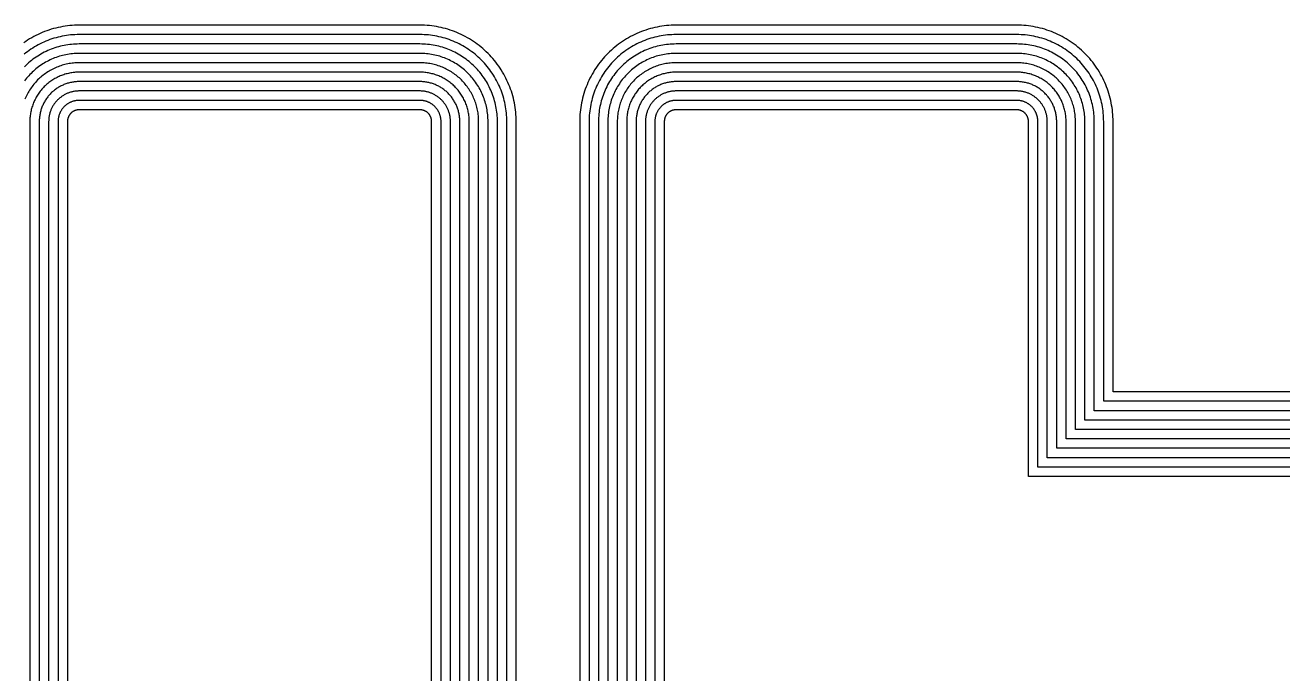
# Model space of a CAD drawing. Header units: metres. Extents: x 1.4 to 44.2, y 0.1 to 33.9.
# Drawn here: x 12.07 to 17.42, y 10.34 to 13.1 of the extents above; entities that cross this region are included whole.
import ezdxf

# ---------------------------------------------------------------- set-up
doc = ezdxf.new("R2010")
doc.units = ezdxf.units.M

msp = doc.modelspace()

# ---------------------------------------------------------------- linework, layer by layer
for points in [[(14.16, 8.765), (14.16, 12.685), (14.1599, 12.6951), (14.1595, 12.7051), (14.1589, 12.7152), (14.158, 12.7252), (14.1569, 12.7352), (14.1556, 12.7452), (14.154, 12.7551), (14.1521, 12.765), (14.1501, 12.7748), (14.1477, 12.7846), (14.1452, 12.7944), (14.1424, 12.804), (14.1393, 12.8136), (14.136, 12.8231), (14.1325, 12.8326), (14.1288, 12.8419), (14.1248, 12.8512), (14.1206, 12.8603), (14.1162, 12.8694), (14.1116, 12.8783), (14.1067, 12.8871), (14.1017, 12.8958), (14.0964, 12.9044), (14.0909, 12.9128), (14.0852, 12.9211), (14.0793, 12.9292), (14.0732, 12.9373), (14.0669, 12.9451), (14.0605, 12.9528), (14.0538, 12.9604), (14.047, 12.9677), (14.0399, 12.9749), (14.0327, 12.982), (14.0254, 12.9888), (14.0178, 12.9955), (14.0101, 13.0019), (14.0023, 13.0082), (13.9942, 13.0143), (13.9861, 13.0202), (13.9778, 13.0259), (13.9694, 13.0314), (13.9608, 13.0367), (13.9521, 13.0417), (13.9433, 13.0466), (13.9344, 13.0512), (13.9253, 13.0556), (13.9162, 13.0598), (13.9069, 13.0638), (13.8976, 13.0675), (13.8881, 13.071), (13.8786, 13.0743), (13.869, 13.0774), (13.8594, 13.0802), (13.8496, 13.0827), (13.8398, 13.0851), (13.83, 13.0871), (13.8201, 13.089), (13.8102, 13.0906), (13.8002, 13.0919), (13.7902, 13.093), (13.7802, 13.0939), (13.7701, 13.0945), (13.7601, 13.0949), (13.75, 13.095), (12.3, 13.095), (12.29, 13.0949), (12.2799, 13.0945), (12.2699, 13.0939), (12.2598, 13.093), (12.2498, 13.0919), (12.2399, 13.0906), (12.2299, 13.089), (12.22, 13.0871), (12.2102, 13.0851), (12.2004, 13.0827), (12.1907, 13.0802), (12.181, 13.0774), (12.1714, 13.0743), (12.1619, 13.071), (12.1525, 13.0675), (12.1431, 13.0638), (12.1339, 13.0598), (12.1247, 13.0556), (12.1157, 13.0512), (12.1067, 13.0466), (12.0979, 13.0417), (12.0892, 13.0367), (12.0807, 13.0314), (12.0722, 13.0259), (12.0639, 13.0202)], [(19.445, 11.5352), (16.7, 11.5352), (16.7, 12.685), (16.6999, 12.6951), (16.6995, 12.7051), (16.6989, 12.7152), (16.698, 12.7252), (16.6969, 12.7352), (16.6956, 12.7452), (16.694, 12.7551), (16.6921, 12.765), (16.6901, 12.7748), (16.6877, 12.7846), (16.6852, 12.7944), (16.6824, 12.804), (16.6793, 12.8136), (16.676, 12.8231), (16.6725, 12.8326), (16.6688, 12.8419), (16.6648, 12.8512), (16.6606, 12.8603), (16.6562, 12.8694), (16.6516, 12.8783), (16.6467, 12.8871), (16.6417, 12.8958), (16.6364, 12.9044), (16.6309, 12.9128), (16.6252, 12.9211), (16.6193, 12.9292), (16.6132, 12.9373), (16.6069, 12.9451), (16.6005, 12.9528), (16.5938, 12.9604), (16.587, 12.9677), (16.5799, 12.9749), (16.5727, 12.982), (16.5654, 12.9888), (16.5578, 12.9955), (16.5501, 13.0019), (16.5423, 13.0082), (16.5342, 13.0143), (16.5261, 13.0202), (16.5178, 13.0259), (16.5094, 13.0314), (16.5008, 13.0367), (16.4921, 13.0417), (16.4833, 13.0466), (16.4744, 13.0512), (16.4653, 13.0556), (16.4562, 13.0598), (16.4469, 13.0638), (16.4376, 13.0675), (16.4281, 13.071), (16.4186, 13.0743), (16.409, 13.0774), (16.3994, 13.0802), (16.3896, 13.0827), (16.3798, 13.0851), (16.37, 13.0871), (16.3601, 13.089), (16.3502, 13.0906), (16.3402, 13.0919), (16.3302, 13.093), (16.3202, 13.0939), (16.3101, 13.0945), (16.3001, 13.0949), (16.29, 13.095), (14.84, 13.095), (14.83, 13.0949), (14.8199, 13.0945), (14.8099, 13.0939), (14.7998, 13.093), (14.7898, 13.0919), (14.7799, 13.0906), (14.7699, 13.089), (14.76, 13.0871), (14.7502, 13.0851), (14.7404, 13.0827), (14.7307, 13.0802), (14.721, 13.0774), (14.7114, 13.0743), (14.7019, 13.071), (14.6925, 13.0675), (14.6831, 13.0638), (14.6739, 13.0598), (14.6647, 13.0556), (14.6557, 13.0512), (14.6467, 13.0466), (14.6379, 13.0417), (14.6292, 13.0367), (14.6207, 13.0314), (14.6122, 13.0259), (14.6039, 13.0202), (14.5958, 13.0143), (14.5878, 13.0082), (14.5799, 13.0019), (14.5722, 12.9955), (14.5647, 12.9888), (14.5573, 12.982), (14.5501, 12.9749), (14.5431, 12.9677), (14.5362, 12.9604), (14.5296, 12.9528), (14.5231, 12.9451), (14.5168, 12.9373), (14.5107, 12.9292), (14.5048, 12.9211), (14.4991, 12.9128), (14.4936, 12.9044), (14.4883, 12.8958), (14.4833, 12.8871), (14.4784, 12.8783), (14.4738, 12.8694), (14.4694, 12.8603), (14.4652, 12.8512), (14.4612, 12.8419), (14.4575, 12.8326), (14.454, 12.8231), (14.4507, 12.8136), (14.4477, 12.804), (14.4449, 12.7944), (14.4423, 12.7846), (14.44, 12.7748), (14.4379, 12.765), (14.436, 12.7551), (14.4345, 12.7452), (14.4331, 12.7352), (14.432, 12.7252), (14.4311, 12.7152), (14.4305, 12.7051), (14.4301, 12.6951), (14.43, 12.685), (14.43, 8.765)], [(14.12, 8.765), (14.12, 12.685), (14.1199, 12.6941), (14.1196, 12.7032), (14.119, 12.7122), (14.1182, 12.7213), (14.1172, 12.7303), (14.116, 12.7393), (14.1146, 12.7483), (14.1129, 12.7572), (14.111, 12.7661), (14.1089, 12.7749), (14.1066, 12.7837), (14.1041, 12.7924), (14.1013, 12.8011), (14.0984, 12.8097), (14.0952, 12.8182), (14.0918, 12.8266), (14.0883, 12.835), (14.0845, 12.8432), (14.0805, 12.8514), (14.0763, 12.8594), (14.0719, 12.8674), (14.0674, 12.8752), (14.0626, 12.883), (14.0577, 12.8906), (14.0525, 12.8981), (14.0472, 12.9054), (14.0417, 12.9126), (14.036, 12.9197), (14.0302, 12.9267), (14.0242, 12.9335), (14.018, 12.9401), (14.0116, 12.9466), (14.0051, 12.953), (13.9985, 12.9592), (13.9917, 12.9652), (13.9847, 12.971), (13.9776, 12.9767), (13.9704, 12.9822), (13.9631, 12.9875), (13.9556, 12.9927), (13.948, 12.9976), (13.9402, 13.0024), (13.9324, 13.0069), (13.9244, 13.0113), (13.9164, 13.0155), (13.9082, 13.0195), (13.9, 13.0233), (13.8916, 13.0268), (13.8832, 13.0302), (13.8747, 13.0334), (13.8661, 13.0363), (13.8574, 13.0391), (13.8487, 13.0416), (13.8399, 13.0439), (13.8311, 13.046), (13.8222, 13.0479), (13.8133, 13.0496), (13.8043, 13.051), (13.7953, 13.0522), (13.7863, 13.0532), (13.7772, 13.054), (13.7682, 13.0546), (13.7591, 13.0549), (13.75, 13.055), (12.3, 13.055), (12.2909, 13.0549), (12.2819, 13.0546), (12.2728, 13.054), (12.2637, 13.0532), (12.2547, 13.0522), (12.2457, 13.051), (12.2368, 13.0496), (12.2278, 13.0479), (12.2189, 13.046), (12.2101, 13.0439), (12.2013, 13.0416), (12.1926, 13.0391), (12.184, 13.0363), (12.1754, 13.0334), (12.1669, 13.0302), (12.1584, 13.0268), (12.1501, 13.0233), (12.1418, 13.0195), (12.1337, 13.0155), (12.1256, 13.0113), (12.1176, 13.0069), (12.1098, 13.0024), (12.1021, 12.9976), (12.0945, 12.9927), (12.087, 12.9875), (12.0796, 12.9822), (12.0724, 12.9767), (12.0653, 12.971)], [(14.08, 8.765), (14.08, 12.685), (14.0799, 12.6931), (14.0796, 12.7012), (14.0791, 12.7093), (14.0784, 12.7174), (14.0775, 12.7254), (14.0764, 12.7334), (14.0752, 12.7414), (14.0737, 12.7494), (14.072, 12.7573), (14.0701, 12.7652), (14.0681, 12.773), (14.0658, 12.7808), (14.0634, 12.7885), (14.0607, 12.7962), (14.0579, 12.8038), (14.0549, 12.8113), (14.0517, 12.8187), (14.0483, 12.8261), (14.0448, 12.8334), (14.041, 12.8406), (14.0371, 12.8477), (14.0331, 12.8547), (14.0288, 12.8616), (14.0244, 12.8684), (14.0198, 12.875), (14.0151, 12.8816), (14.0102, 12.888), (14.0051, 12.8944), (13.9999, 12.9006), (13.9945, 12.9066), (13.989, 12.9126), (13.9834, 12.9184), (13.9776, 12.924), (13.9716, 12.9295), (13.9656, 12.9349), (13.9594, 12.9401), (13.953, 12.9452), (13.9466, 12.9501), (13.94, 12.9548), (13.9334, 12.9594), (13.9266, 12.9638), (13.9197, 12.9681), (13.9127, 12.9721), (13.9056, 12.976), (13.8984, 12.9798), (13.8911, 12.9833), (13.8837, 12.9867), (13.8763, 12.9899), (13.8688, 12.9929), (13.8612, 12.9957), (13.8535, 12.9984), (13.8458, 13.0008), (13.838, 13.0031), (13.8302, 13.0051), (13.8223, 13.007), (13.8144, 13.0087), (13.8064, 13.0102), (13.7984, 13.0114), (13.7904, 13.0125), (13.7824, 13.0134), (13.7743, 13.0141), (13.7662, 13.0146), (13.7581, 13.0149), (13.75, 13.015), (12.3, 13.015), (12.2919, 13.0149), (12.2838, 13.0146), (12.2757, 13.0141), (12.2677, 13.0134), (12.2596, 13.0125), (12.2516, 13.0114), (12.2436, 13.0102), (12.2356, 13.0087), (12.2277, 13.007), (12.2198, 13.0051), (12.212, 13.0031), (12.2042, 13.0008), (12.1965, 12.9984), (12.1888, 12.9957), (12.1812, 12.9929), (12.1737, 12.9899), (12.1663, 12.9867), (12.1589, 12.9833), (12.1516, 12.9798), (12.1445, 12.976), (12.1374, 12.9721), (12.1304, 12.9681), (12.1235, 12.9638), (12.1167, 12.9594), (12.11, 12.9548), (12.1034, 12.9501), (12.097, 12.9452), (12.0907, 12.9401), (12.0845, 12.9349), (12.0784, 12.9295), (12.0725, 12.924), (12.0667, 12.9184)], [(19.445, 11.4952), (16.66, 11.4952), (16.66, 12.685), (16.6599, 12.6941), (16.6596, 12.7032), (16.659, 12.7122), (16.6582, 12.7213), (16.6572, 12.7303), (16.656, 12.7393), (16.6546, 12.7483), (16.6529, 12.7572), (16.651, 12.7661), (16.6489, 12.7749), (16.6466, 12.7837), (16.6441, 12.7924), (16.6413, 12.8011), (16.6384, 12.8097), (16.6352, 12.8182), (16.6318, 12.8266), (16.6283, 12.835), (16.6245, 12.8432), (16.6205, 12.8514), (16.6163, 12.8594), (16.6119, 12.8674), (16.6074, 12.8752), (16.6026, 12.883), (16.5977, 12.8906), (16.5925, 12.8981), (16.5872, 12.9054), (16.5817, 12.9126), (16.576, 12.9197), (16.5702, 12.9267), (16.5642, 12.9335), (16.558, 12.9401), (16.5516, 12.9466), (16.5451, 12.953), (16.5385, 12.9592), (16.5317, 12.9652), (16.5247, 12.971), (16.5176, 12.9767), (16.5104, 12.9822), (16.5031, 12.9875), (16.4956, 12.9927), (16.488, 12.9976), (16.4802, 13.0024), (16.4724, 13.0069), (16.4644, 13.0113), (16.4564, 13.0155), (16.4482, 13.0195), (16.44, 13.0233), (16.4316, 13.0268), (16.4232, 13.0302), (16.4147, 13.0334), (16.4061, 13.0363), (16.3974, 13.0391), (16.3887, 13.0416), (16.3799, 13.0439), (16.3711, 13.046), (16.3622, 13.0479), (16.3533, 13.0496), (16.3443, 13.051), (16.3353, 13.0522), (16.3263, 13.0532), (16.3172, 13.054), (16.3082, 13.0546), (16.2991, 13.0549), (16.29, 13.055), (14.84, 13.055), (14.8309, 13.0549), (14.8219, 13.0546), (14.8128, 13.054), (14.8037, 13.0532), (14.7947, 13.0522), (14.7857, 13.051), (14.7768, 13.0496), (14.7678, 13.0479), (14.7589, 13.046), (14.7501, 13.0439), (14.7413, 13.0416), (14.7326, 13.0391), (14.724, 13.0363), (14.7154, 13.0334), (14.7069, 13.0302), (14.6984, 13.0268), (14.6901, 13.0233), (14.6818, 13.0195), (14.6737, 13.0155), (14.6656, 13.0113), (14.6576, 13.0069), (14.6498, 13.0024), (14.6421, 12.9976), (14.6345, 12.9927), (14.627, 12.9875), (14.6196, 12.9822), (14.6124, 12.9767), (14.6053, 12.971), (14.5983, 12.9652), (14.5915, 12.9592), (14.5849, 12.953), (14.5784, 12.9466), (14.572, 12.9401), (14.5659, 12.9335), (14.5598, 12.9267), (14.554, 12.9197), (14.5483, 12.9126), (14.5428, 12.9054), (14.5375, 12.8981), (14.5324, 12.8906), (14.5274, 12.883), (14.5227, 12.8752), (14.5181, 12.8674), (14.5137, 12.8594), (14.5095, 12.8514), (14.5055, 12.8432), (14.5018, 12.835), (14.4982, 12.8266), (14.4948, 12.8182), (14.4916, 12.8097), (14.4887, 12.8011), (14.4859, 12.7924), (14.4834, 12.7837), (14.4811, 12.7749), (14.479, 12.7661), (14.4771, 12.7572), (14.4755, 12.7483), (14.474, 12.7393), (14.4728, 12.7303), (14.4718, 12.7213), (14.471, 12.7122), (14.4705, 12.7032), (14.4701, 12.6941), (14.47, 12.685), (14.47, 8.765)], [(19.445, 11.4552), (16.62, 11.4552), (16.62, 12.685), (16.6199, 12.6931), (16.6196, 12.7012), (16.6191, 12.7093), (16.6184, 12.7174), (16.6175, 12.7254), (16.6164, 12.7334), (16.6152, 12.7414), (16.6137, 12.7494), (16.612, 12.7573), (16.6101, 12.7652), (16.6081, 12.773), (16.6058, 12.7808), (16.6034, 12.7885), (16.6007, 12.7962), (16.5979, 12.8038), (16.5949, 12.8113), (16.5917, 12.8187), (16.5883, 12.8261), (16.5848, 12.8334), (16.581, 12.8406), (16.5771, 12.8477), (16.5731, 12.8547), (16.5688, 12.8616), (16.5644, 12.8684), (16.5598, 12.875), (16.5551, 12.8816), (16.5502, 12.888), (16.5451, 12.8944), (16.5399, 12.9006), (16.5345, 12.9066), (16.529, 12.9126), (16.5234, 12.9184), (16.5176, 12.924), (16.5116, 12.9295), (16.5056, 12.9349), (16.4994, 12.9401), (16.493, 12.9452), (16.4866, 12.9501), (16.48, 12.9548), (16.4734, 12.9594), (16.4666, 12.9638), (16.4597, 12.9681), (16.4527, 12.9721), (16.4456, 12.976), (16.4384, 12.9798), (16.4311, 12.9833), (16.4237, 12.9867), (16.4163, 12.9899), (16.4088, 12.9929), (16.4012, 12.9957), (16.3935, 12.9984), (16.3858, 13.0008), (16.378, 13.0031), (16.3702, 13.0051), (16.3623, 13.007), (16.3544, 13.0087), (16.3464, 13.0102), (16.3384, 13.0114), (16.3304, 13.0125), (16.3224, 13.0134), (16.3143, 13.0141), (16.3062, 13.0146), (16.2981, 13.0149), (16.29, 13.015), (14.84, 13.015), (14.8319, 13.0149), (14.8238, 13.0146), (14.8157, 13.0141), (14.8077, 13.0134), (14.7996, 13.0125), (14.7916, 13.0114), (14.7836, 13.0102), (14.7756, 13.0087), (14.7677, 13.007), (14.7598, 13.0051), (14.752, 13.0031), (14.7442, 13.0008), (14.7365, 12.9984), (14.7288, 12.9957), (14.7212, 12.9929), (14.7137, 12.9899), (14.7063, 12.9867), (14.6989, 12.9833), (14.6916, 12.9798), (14.6845, 12.976), (14.6774, 12.9721), (14.6704, 12.9681), (14.6635, 12.9638), (14.6567, 12.9594), (14.65, 12.9548), (14.6434, 12.9501), (14.637, 12.9452), (14.6307, 12.9401), (14.6245, 12.9349), (14.6184, 12.9295), (14.6125, 12.924), (14.6067, 12.9184), (14.601, 12.9126), (14.5955, 12.9066), (14.5901, 12.9006), (14.5849, 12.8944), (14.5799, 12.888), (14.575, 12.8816), (14.5702, 12.875), (14.5656, 12.8684), (14.5612, 12.8616), (14.557, 12.8547), (14.5529, 12.8477), (14.549, 12.8406), (14.5452, 12.8334), (14.5417, 12.8261), (14.5383, 12.8187), (14.5351, 12.8113), (14.5321, 12.8038), (14.5293, 12.7962), (14.5267, 12.7885), (14.5242, 12.7808), (14.522, 12.773), (14.5199, 12.7652), (14.518, 12.7573), (14.5164, 12.7494), (14.5149, 12.7414), (14.5136, 12.7334), (14.5125, 12.7254), (14.5116, 12.7174), (14.5109, 12.7093), (14.5104, 12.7012), (14.5101, 12.6931), (14.51, 12.685), (14.51, 8.765)], [(14.04, 8.765), (14.04, 12.685), (14.0399, 12.6921), (14.0397, 12.6992), (14.0392, 12.7063), (14.0386, 12.7134), (14.0378, 12.7205), (14.0369, 12.7276), (14.0357, 12.7346), (14.0344, 12.7416), (14.033, 12.7486), (14.0313, 12.7555), (14.0295, 12.7624), (14.0275, 12.7692), (14.0254, 12.776), (14.0231, 12.7827), (14.0206, 12.7894), (14.0179, 12.796), (14.0151, 12.8025), (14.0122, 12.809), (14.009, 12.8154), (14.0058, 12.8217), (14.0023, 12.828), (13.9988, 12.8341), (13.995, 12.8402), (13.9911, 12.8461), (13.9871, 12.852), (13.9829, 12.8578), (13.9786, 12.8634), (13.9742, 12.869), (13.9696, 12.8744), (13.9649, 12.8798), (13.96, 12.885), (13.9551, 12.8901), (13.95, 12.895), (13.9448, 12.8999), (13.9394, 12.9046), (13.934, 12.9092), (13.9284, 12.9136), (13.9228, 12.9179), (13.917, 12.9221), (13.9111, 12.9261), (13.9052, 12.93), (13.8991, 12.9338), (13.893, 12.9373), (13.8867, 12.9408), (13.8804, 12.944), (13.874, 12.9472), (13.8675, 12.9501), (13.861, 12.9529), (13.8544, 12.9556), (13.8477, 12.9581), (13.841, 12.9604), (13.8342, 12.9625), (13.8274, 12.9645), (13.8205, 12.9663), (13.8136, 12.968), (13.8066, 12.9694), (13.7996, 12.9707), (13.7926, 12.9719), (13.7855, 12.9728), (13.7784, 12.9736), (13.7713, 12.9742), (13.7642, 12.9747), (13.7571, 12.9749), (13.75, 12.975), (12.3, 12.975), (12.2929, 12.9749), (12.2858, 12.9747), (12.2787, 12.9742), (12.2716, 12.9736), (12.2645, 12.9728), (12.2575, 12.9719), (12.2504, 12.9707), (12.2434, 12.9694), (12.2365, 12.968), (12.2295, 12.9663), (12.2227, 12.9645), (12.2158, 12.9625), (12.209, 12.9604), (12.2023, 12.9581), (12.1956, 12.9556), (12.189, 12.9529), (12.1825, 12.9501), (12.176, 12.9472), (12.1696, 12.944), (12.1633, 12.9408), (12.1571, 12.9373), (12.1509, 12.9338), (12.1449, 12.93), (12.1389, 12.9261), (12.133, 12.9221), (12.1273, 12.9179), (12.1216, 12.9136), (12.116, 12.9092), (12.1106, 12.9046), (12.1053, 12.8999), (12.1, 12.895), (12.095, 12.8901), (12.09, 12.885), (12.0851, 12.8798), (12.0804, 12.8744), (12.0758, 12.869), (12.0714, 12.8634), (12.0671, 12.8578)], [(19.445, 11.4152), (16.58, 11.4152), (16.58, 12.685), (16.5799, 12.6921), (16.5797, 12.6992), (16.5792, 12.7063), (16.5786, 12.7134), (16.5778, 12.7205), (16.5769, 12.7276), (16.5757, 12.7346), (16.5744, 12.7416), (16.573, 12.7486), (16.5713, 12.7555), (16.5695, 12.7624), (16.5675, 12.7692), (16.5654, 12.776), (16.5631, 12.7827), (16.5606, 12.7894), (16.5579, 12.796), (16.5551, 12.8025), (16.5522, 12.809), (16.549, 12.8154), (16.5458, 12.8217), (16.5423, 12.828), (16.5388, 12.8341), (16.535, 12.8402), (16.5311, 12.8461), (16.5271, 12.852), (16.5229, 12.8578), (16.5186, 12.8634), (16.5142, 12.869), (16.5096, 12.8744), (16.5049, 12.8798), (16.5, 12.885), (16.4951, 12.8901), (16.49, 12.895), (16.4848, 12.8999), (16.4794, 12.9046), (16.474, 12.9092), (16.4684, 12.9136), (16.4628, 12.9179), (16.457, 12.9221), (16.4511, 12.9261), (16.4452, 12.93), (16.4391, 12.9338), (16.433, 12.9373), (16.4267, 12.9408), (16.4204, 12.944), (16.414, 12.9472), (16.4075, 12.9501), (16.401, 12.9529), (16.3944, 12.9556), (16.3877, 12.9581), (16.381, 12.9604), (16.3742, 12.9625), (16.3674, 12.9645), (16.3605, 12.9663), (16.3536, 12.968), (16.3466, 12.9694), (16.3396, 12.9707), (16.3326, 12.9719), (16.3255, 12.9728), (16.3184, 12.9736), (16.3113, 12.9742), (16.3042, 12.9747), (16.2971, 12.9749), (16.29, 12.975), (14.84, 12.975), (14.8329, 12.9749), (14.8258, 12.9747), (14.8187, 12.9742), (14.8116, 12.9736), (14.8045, 12.9728), (14.7975, 12.9719), (14.7904, 12.9707), (14.7834, 12.9694), (14.7765, 12.968), (14.7695, 12.9663), (14.7627, 12.9645), (14.7558, 12.9625), (14.749, 12.9604), (14.7423, 12.9581), (14.7356, 12.9556), (14.729, 12.9529), (14.7225, 12.9501), (14.716, 12.9472), (14.7096, 12.944), (14.7033, 12.9408), (14.6971, 12.9373), (14.6909, 12.9338), (14.6849, 12.93), (14.6789, 12.9261), (14.673, 12.9221), (14.6673, 12.9179), (14.6616, 12.9136), (14.656, 12.9092), (14.6506, 12.9046), (14.6453, 12.8999), (14.64, 12.895), (14.635, 12.8901), (14.63, 12.885), (14.6251, 12.8798), (14.6204, 12.8744), (14.6158, 12.869), (14.6114, 12.8634), (14.6071, 12.8578), (14.6029, 12.852), (14.5989, 12.8461), (14.595, 12.8402), (14.5913, 12.8341), (14.5877, 12.828), (14.5843, 12.8217), (14.581, 12.8154), (14.5779, 12.809), (14.5749, 12.8025), (14.5721, 12.796), (14.5694, 12.7894), (14.567, 12.7827), (14.5646, 12.776), (14.5625, 12.7692), (14.5605, 12.7624), (14.5587, 12.7555), (14.5571, 12.7486), (14.5556, 12.7416), (14.5543, 12.7346), (14.5532, 12.7276), (14.5522, 12.7205), (14.5514, 12.7134), (14.5508, 12.7063), (14.5504, 12.6992), (14.5501, 12.6921), (14.55, 12.685), (14.55, 8.765)], [(14, 8.765), (14, 12.685), (13.9999, 12.6911), (13.9997, 12.6973), (13.9993, 12.7034), (13.9988, 12.7095), (13.9981, 12.7156), (13.9973, 12.7217), (13.9963, 12.7278), (13.9952, 12.7338), (13.9939, 12.7398), (13.9925, 12.7458), (13.991, 12.7517), (13.9892, 12.7576), (13.9874, 12.7634), (13.9854, 12.7692), (13.9833, 12.775), (13.981, 12.7807), (13.9786, 12.7863), (13.976, 12.7919), (13.9733, 12.7974), (13.9705, 12.8029), (13.9675, 12.8082), (13.9644, 12.8135), (13.9612, 12.8188), (13.9579, 12.8239), (13.9544, 12.829), (13.9508, 12.8339), (13.9471, 12.8388), (13.9433, 12.8436), (13.9393, 12.8483), (13.9353, 12.8529), (13.9311, 12.8574), (13.9268, 12.8618), (13.9224, 12.8661), (13.9179, 12.8703), (13.9133, 12.8743), (13.9086, 12.8783), (13.9038, 12.8821), (13.8989, 12.8858), (13.894, 12.8894), (13.8889, 12.8929), (13.8838, 12.8962), (13.8785, 12.8994), (13.8732, 12.9025), (13.8679, 12.9055), (13.8624, 12.9083), (13.8569, 12.911), (13.8513, 12.9136), (13.8457, 12.916), (13.84, 12.9183), (13.8342, 12.9204), (13.8284, 12.9224), (13.8226, 12.9242), (13.8167, 12.926), (13.8108, 12.9275), (13.8048, 12.9289), (13.7988, 12.9302), (13.7928, 12.9313), (13.7867, 12.9323), (13.7806, 12.9331), (13.7745, 12.9338), (13.7684, 12.9343), (13.7623, 12.9347), (13.7561, 12.9349), (13.75, 12.935), (12.3, 12.935), (12.2939, 12.9349), (12.2877, 12.9347), (12.2816, 12.9343), (12.2755, 12.9338), (12.2694, 12.9331), (12.2633, 12.9323), (12.2573, 12.9313), (12.2512, 12.9302), (12.2452, 12.9289), (12.2393, 12.9275), (12.2333, 12.926), (12.2274, 12.9242), (12.2216, 12.9224), (12.2158, 12.9204), (12.21, 12.9183), (12.2043, 12.916), (12.1987, 12.9136), (12.1931, 12.911), (12.1876, 12.9083), (12.1822, 12.9055), (12.1768, 12.9025), (12.1715, 12.8994), (12.1663, 12.8962), (12.1611, 12.8929), (12.1561, 12.8894), (12.1511, 12.8858), (12.1462, 12.8821), (12.1414, 12.8783), (12.1367, 12.8743), (12.1321, 12.8703), (12.1276, 12.8661), (12.1232, 12.8618), (12.119, 12.8574), (12.1148, 12.8529), (12.1107, 12.8483), (12.1068, 12.8436), (12.1029, 12.8388), (12.0992, 12.8339), (12.0956, 12.829), (12.0921, 12.8239), (12.0888, 12.8188), (12.0856, 12.8135), (12.0825, 12.8082), (12.0795, 12.8029), (12.0767, 12.7974), (12.074, 12.7919), (12.0715, 12.7863), (12.069, 12.7807)], [(19.445, 11.3752), (16.54, 11.3752), (16.54, 12.685), (16.5399, 12.6911), (16.5397, 12.6973), (16.5393, 12.7034), (16.5388, 12.7095), (16.5381, 12.7156), (16.5373, 12.7217), (16.5363, 12.7278), (16.5352, 12.7338), (16.5339, 12.7398), (16.5325, 12.7458), (16.531, 12.7517), (16.5292, 12.7576), (16.5274, 12.7634), (16.5254, 12.7692), (16.5233, 12.775), (16.521, 12.7807), (16.5186, 12.7863), (16.516, 12.7919), (16.5133, 12.7974), (16.5105, 12.8029), (16.5075, 12.8082), (16.5044, 12.8135), (16.5012, 12.8188), (16.4979, 12.8239), (16.4944, 12.829), (16.4908, 12.8339), (16.4871, 12.8388), (16.4833, 12.8436), (16.4793, 12.8483), (16.4753, 12.8529), (16.4711, 12.8574), (16.4668, 12.8618), (16.4624, 12.8661), (16.4579, 12.8703), (16.4533, 12.8743), (16.4486, 12.8783), (16.4438, 12.8821), (16.4389, 12.8858), (16.434, 12.8894), (16.4289, 12.8929), (16.4238, 12.8962), (16.4185, 12.8994), (16.4132, 12.9025), (16.4079, 12.9055), (16.4024, 12.9083), (16.3969, 12.911), (16.3913, 12.9136), (16.3857, 12.916), (16.38, 12.9183), (16.3742, 12.9204), (16.3684, 12.9224), (16.3626, 12.9242), (16.3567, 12.926), (16.3508, 12.9275), (16.3448, 12.9289), (16.3388, 12.9302), (16.3328, 12.9313), (16.3267, 12.9323), (16.3206, 12.9331), (16.3145, 12.9338), (16.3084, 12.9343), (16.3023, 12.9347), (16.2961, 12.9349), (16.29, 12.935), (14.84, 12.935), (14.8339, 12.9349), (14.8277, 12.9347), (14.8216, 12.9343), (14.8155, 12.9338), (14.8094, 12.9331), (14.8033, 12.9323), (14.7973, 12.9313), (14.7912, 12.9302), (14.7852, 12.9289), (14.7793, 12.9275), (14.7733, 12.926), (14.7674, 12.9242), (14.7616, 12.9224), (14.7558, 12.9204), (14.75, 12.9183), (14.7443, 12.916), (14.7387, 12.9136), (14.7331, 12.911), (14.7276, 12.9083), (14.7222, 12.9055), (14.7168, 12.9025), (14.7115, 12.8994), (14.7063, 12.8962), (14.7011, 12.8929), (14.6961, 12.8894), (14.6911, 12.8858), (14.6862, 12.8821), (14.6814, 12.8783), (14.6767, 12.8743), (14.6721, 12.8703), (14.6676, 12.8661), (14.6632, 12.8618), (14.659, 12.8574), (14.6548, 12.8529), (14.6507, 12.8483), (14.6468, 12.8436), (14.6429, 12.8388), (14.6392, 12.8339), (14.6356, 12.829), (14.6321, 12.8239), (14.6288, 12.8188), (14.6256, 12.8135), (14.6225, 12.8082), (14.6195, 12.8029), (14.6167, 12.7974), (14.614, 12.7919), (14.6115, 12.7863), (14.609, 12.7807), (14.6068, 12.775), (14.6046, 12.7692), (14.6026, 12.7634), (14.6008, 12.7576), (14.5991, 12.7517), (14.5975, 12.7458), (14.5961, 12.7398), (14.5948, 12.7338), (14.5937, 12.7278), (14.5927, 12.7217), (14.5919, 12.7156), (14.5912, 12.7095), (14.5907, 12.7034), (14.5903, 12.6973), (14.5901, 12.6911), (14.59, 12.685), (14.59, 8.765)], [(13.96, 8.765), (13.96, 12.685), (13.9599, 12.6902), (13.9598, 12.6953), (13.9594, 12.7005), (13.959, 12.7056), (13.9584, 12.7107), (13.9577, 12.7158), (13.9569, 12.7209), (13.956, 12.726), (13.9549, 12.731), (13.9537, 12.736), (13.9524, 12.741), (13.951, 12.746), (13.9494, 12.7509), (13.9477, 12.7558), (13.9459, 12.7606), (13.944, 12.7654), (13.942, 12.7701), (13.9399, 12.7748), (13.9376, 12.7794), (13.9352, 12.784), (13.9327, 12.7885), (13.9301, 12.793), (13.9274, 12.7974), (13.9246, 12.8017), (13.9217, 12.8059), (13.9187, 12.8101), (13.9156, 12.8142), (13.9123, 12.8182), (13.909, 12.8222), (13.9056, 12.826), (13.9021, 12.8298), (13.8985, 12.8335), (13.8948, 12.8371), (13.891, 12.8406), (13.8872, 12.844), (13.8832, 12.8473), (13.8792, 12.8506), (13.8751, 12.8537), (13.8709, 12.8567), (13.8667, 12.8596), (13.8624, 12.8624), (13.858, 12.8651), (13.8535, 12.8677), (13.849, 12.8702), (13.8444, 12.8726), (13.8398, 12.8749), (13.8351, 12.877), (13.8304, 12.879), (13.8256, 12.8809), (13.8208, 12.8827), (13.8159, 12.8844), (13.811, 12.886), (13.806, 12.8874), (13.801, 12.8887), (13.796, 12.8899), (13.791, 12.891), (13.7859, 12.8919), (13.7808, 12.8927), (13.7757, 12.8934), (13.7706, 12.894), (13.7655, 12.8944), (13.7603, 12.8948), (13.7552, 12.8949), (13.75, 12.895), (12.3, 12.895), (12.2949, 12.8949), (12.2897, 12.8948), (12.2846, 12.8944), (12.2794, 12.894), (12.2743, 12.8934), (12.2692, 12.8927), (12.2641, 12.8919), (12.259, 12.891), (12.254, 12.8899), (12.249, 12.8887), (12.244, 12.8874), (12.2391, 12.886), (12.2341, 12.8844), (12.2293, 12.8827), (12.2244, 12.8809), (12.2196, 12.879), (12.2149, 12.877), (12.2102, 12.8749), (12.2056, 12.8726), (12.201, 12.8702), (12.1965, 12.8677), (12.1921, 12.8651), (12.1877, 12.8624), (12.1833, 12.8596), (12.1791, 12.8567), (12.1749, 12.8537), (12.1708, 12.8506), (12.1668, 12.8473), (12.1628, 12.844), (12.159, 12.8406), (12.1552, 12.8371), (12.1515, 12.8335), (12.1479, 12.8298), (12.1444, 12.826), (12.141, 12.8222), (12.1377, 12.8182), (12.1345, 12.8142), (12.1313, 12.8101), (12.1283, 12.8059), (12.1254, 12.8017), (12.1226, 12.7974), (12.1199, 12.793), (12.1173, 12.7885), (12.1148, 12.784), (12.1124, 12.7794), (12.1102, 12.7748), (12.108, 12.7701), (12.106, 12.7654), (12.1041, 12.7606), (12.1023, 12.7558), (12.1006, 12.7509), (12.0991, 12.746), (12.0976, 12.741), (12.0963, 12.736), (12.0951, 12.731), (12.094, 12.726), (12.0931, 12.7209), (12.0923, 12.7158), (12.0916, 12.7107), (12.091, 12.7056), (12.0906, 12.7005), (12.0903, 12.6953), (12.0901, 12.6902), (12.09, 12.685), (12.09, 8.765)], [(13.92, 8.765), (13.92, 12.685), (13.92, 12.6892), (13.9198, 12.6934), (13.9196, 12.6975), (13.9192, 12.7017), (13.9187, 12.7058), (13.9182, 12.71), (13.9175, 12.7141), (13.9167, 12.7182), (13.9159, 12.7223), (13.9149, 12.7263), (13.9139, 12.7304), (13.9127, 12.7344), (13.9114, 12.7383), (13.9101, 12.7423), (13.9086, 12.7462), (13.9071, 12.7501), (13.9054, 12.7539), (13.9037, 12.7577), (13.9019, 12.7614), (13.8999, 12.7651), (13.8979, 12.7688), (13.8958, 12.7724), (13.8936, 12.776), (13.8914, 12.7795), (13.889, 12.7829), (13.8866, 12.7863), (13.884, 12.7896), (13.8814, 12.7929), (13.8787, 12.7961), (13.876, 12.7992), (13.8731, 12.8022), (13.8702, 12.8052), (13.8672, 12.8081), (13.8642, 12.811), (13.8611, 12.8137), (13.8579, 12.8164), (13.8546, 12.819), (13.8513, 12.8216), (13.8479, 12.824), (13.8445, 12.8264), (13.841, 12.8286), (13.8374, 12.8308), (13.8338, 12.8329), (13.8301, 12.8349), (13.8264, 12.8369), (13.8227, 12.8387), (13.8189, 12.8404), (13.8151, 12.8421), (13.8112, 12.8436), (13.8073, 12.8451), (13.8033, 12.8464), (13.7994, 12.8477), (13.7954, 12.8489), (13.7913, 12.8499), (13.7873, 12.8509), (13.7832, 12.8517), (13.7791, 12.8525), (13.775, 12.8532), (13.7708, 12.8537), (13.7667, 12.8542), (13.7625, 12.8546), (13.7584, 12.8548), (13.7542, 12.855), (13.75, 12.855), (12.3, 12.855), (12.2958, 12.855), (12.2917, 12.8548), (12.2875, 12.8546), (12.2833, 12.8542), (12.2792, 12.8537), (12.2751, 12.8532), (12.2709, 12.8525), (12.2668, 12.8517), (12.2628, 12.8509), (12.2587, 12.8499), (12.2547, 12.8489), (12.2507, 12.8477), (12.2467, 12.8464), (12.2427, 12.8451), (12.2388, 12.8436), (12.235, 12.8421), (12.2311, 12.8404), (12.2273, 12.8387), (12.2236, 12.8369), (12.2199, 12.8349), (12.2162, 12.8329), (12.2126, 12.8308), (12.2091, 12.8286), (12.2056, 12.8264), (12.2021, 12.824), (12.1987, 12.8216), (12.1954, 12.819), (12.1922, 12.8164), (12.189, 12.8137), (12.1858, 12.811), (12.1828, 12.8081), (12.1798, 12.8052), (12.1769, 12.8022), (12.1741, 12.7992), (12.1713, 12.7961), (12.1686, 12.7929), (12.166, 12.7896), (12.1635, 12.7863), (12.161, 12.7829), (12.1587, 12.7795), (12.1564, 12.776), (12.1542, 12.7724), (12.1521, 12.7688), (12.1501, 12.7651), (12.1482, 12.7614), (12.1463, 12.7577), (12.1446, 12.7539), (12.143, 12.7501), (12.1414, 12.7462), (12.14, 12.7423), (12.1386, 12.7383), (12.1373, 12.7344), (12.1362, 12.7304), (12.1351, 12.7263), (12.1341, 12.7223), (12.1333, 12.7182), (12.1325, 12.7141), (12.1319, 12.71), (12.1313, 12.7058), (12.1308, 12.7017), (12.1305, 12.6975), (12.1302, 12.6934), (12.1301, 12.6892), (12.13, 12.685), (12.13, 8.765)], [(19.445, 11.3352), (16.5, 11.3352), (16.5, 12.685), (16.4999, 12.6902), (16.4998, 12.6953), (16.4994, 12.7005), (16.499, 12.7056), (16.4984, 12.7107), (16.4977, 12.7158), (16.4969, 12.7209), (16.496, 12.726), (16.4949, 12.731), (16.4937, 12.736), (16.4924, 12.741), (16.491, 12.746), (16.4894, 12.7509), (16.4877, 12.7558), (16.4859, 12.7606), (16.484, 12.7654), (16.482, 12.7701), (16.4799, 12.7748), (16.4776, 12.7794), (16.4752, 12.784), (16.4727, 12.7885), (16.4701, 12.793), (16.4674, 12.7974), (16.4646, 12.8017), (16.4617, 12.8059), (16.4587, 12.8101), (16.4556, 12.8142), (16.4523, 12.8182), (16.449, 12.8222), (16.4456, 12.826), (16.4421, 12.8298), (16.4385, 12.8335), (16.4348, 12.8371), (16.431, 12.8406), (16.4272, 12.844), (16.4232, 12.8473), (16.4192, 12.8506), (16.4151, 12.8537), (16.4109, 12.8567), (16.4067, 12.8596), (16.4024, 12.8624), (16.398, 12.8651), (16.3935, 12.8677), (16.389, 12.8702), (16.3844, 12.8726), (16.3798, 12.8749), (16.3751, 12.877), (16.3704, 12.879), (16.3656, 12.8809), (16.3608, 12.8827), (16.3559, 12.8844), (16.351, 12.886), (16.346, 12.8874), (16.341, 12.8887), (16.336, 12.8899), (16.331, 12.891), (16.3259, 12.8919), (16.3208, 12.8927), (16.3157, 12.8934), (16.3106, 12.894), (16.3055, 12.8944), (16.3003, 12.8948), (16.2952, 12.8949), (16.29, 12.895), (14.84, 12.895), (14.8349, 12.8949), (14.8297, 12.8948), (14.8246, 12.8944), (14.8194, 12.894), (14.8143, 12.8934), (14.8092, 12.8927), (14.8041, 12.8919), (14.799, 12.891), (14.794, 12.8899), (14.789, 12.8887), (14.784, 12.8874), (14.7791, 12.886), (14.7741, 12.8844), (14.7693, 12.8827), (14.7644, 12.8809), (14.7596, 12.879), (14.7549, 12.877), (14.7502, 12.8749), (14.7456, 12.8726), (14.741, 12.8702), (14.7365, 12.8677), (14.7321, 12.8651), (14.7277, 12.8624), (14.7233, 12.8596), (14.7191, 12.8567), (14.7149, 12.8537), (14.7108, 12.8506), (14.7068, 12.8473), (14.7028, 12.844), (14.699, 12.8406), (14.6952, 12.8371), (14.6915, 12.8335), (14.6879, 12.8298), (14.6844, 12.826), (14.681, 12.8222), (14.6777, 12.8182), (14.6745, 12.8142), (14.6713, 12.8101), (14.6683, 12.8059), (14.6654, 12.8017), (14.6626, 12.7974), (14.6599, 12.793), (14.6573, 12.7885), (14.6548, 12.784), (14.6524, 12.7794), (14.6502, 12.7748), (14.648, 12.7701), (14.646, 12.7654), (14.6441, 12.7606), (14.6423, 12.7558), (14.6406, 12.7509), (14.6391, 12.746), (14.6376, 12.741), (14.6363, 12.736), (14.6351, 12.731), (14.634, 12.726), (14.6331, 12.7209), (14.6323, 12.7158), (14.6316, 12.7107), (14.631, 12.7056), (14.6306, 12.7005), (14.6303, 12.6953), (14.6301, 12.6902), (14.63, 12.685), (14.63, 8.765)], [(19.445, 11.2952), (16.46, 11.2952), (16.46, 12.685), (16.46, 12.6892), (16.4598, 12.6934), (16.4596, 12.6975), (16.4592, 12.7017), (16.4587, 12.7058), (16.4582, 12.71), (16.4575, 12.7141), (16.4567, 12.7182), (16.4559, 12.7223), (16.4549, 12.7263), (16.4539, 12.7304), (16.4527, 12.7344), (16.4514, 12.7383), (16.4501, 12.7423), (16.4486, 12.7462), (16.4471, 12.7501), (16.4454, 12.7539), (16.4437, 12.7577), (16.4419, 12.7614), (16.4399, 12.7651), (16.4379, 12.7688), (16.4358, 12.7724), (16.4336, 12.776), (16.4314, 12.7795), (16.429, 12.7829), (16.4266, 12.7863), (16.424, 12.7896), (16.4214, 12.7929), (16.4187, 12.7961), (16.416, 12.7992), (16.4131, 12.8022), (16.4102, 12.8052), (16.4072, 12.8081), (16.4042, 12.811), (16.4011, 12.8137), (16.3979, 12.8164), (16.3946, 12.819), (16.3913, 12.8216), (16.3879, 12.824), (16.3845, 12.8264), (16.381, 12.8286), (16.3774, 12.8308), (16.3738, 12.8329), (16.3701, 12.8349), (16.3664, 12.8369), (16.3627, 12.8387), (16.3589, 12.8404), (16.3551, 12.8421), (16.3512, 12.8436), (16.3473, 12.8451), (16.3433, 12.8464), (16.3394, 12.8477), (16.3354, 12.8489), (16.3313, 12.8499), (16.3273, 12.8509), (16.3232, 12.8517), (16.3191, 12.8525), (16.315, 12.8532), (16.3108, 12.8537), (16.3067, 12.8542), (16.3025, 12.8546), (16.2984, 12.8548), (16.2942, 12.855), (16.29, 12.855), (14.84, 12.855), (14.8358, 12.855), (14.8317, 12.8548), (14.8275, 12.8546), (14.8233, 12.8542), (14.8192, 12.8537), (14.8151, 12.8532), (14.8109, 12.8525), (14.8068, 12.8517), (14.8028, 12.8509), (14.7987, 12.8499), (14.7947, 12.8489), (14.7907, 12.8477), (14.7867, 12.8464), (14.7827, 12.8451), (14.7788, 12.8436), (14.775, 12.8421), (14.7711, 12.8404), (14.7673, 12.8387), (14.7636, 12.8369), (14.7599, 12.8349), (14.7562, 12.8329), (14.7526, 12.8308), (14.7491, 12.8286), (14.7456, 12.8264), (14.7421, 12.824), (14.7387, 12.8216), (14.7354, 12.819), (14.7322, 12.8164), (14.729, 12.8137), (14.7258, 12.811), (14.7228, 12.8081), (14.7198, 12.8052), (14.7169, 12.8022), (14.7141, 12.7992), (14.7113, 12.7961), (14.7086, 12.7929), (14.706, 12.7896), (14.7035, 12.7863), (14.701, 12.7829), (14.6987, 12.7795), (14.6964, 12.776), (14.6942, 12.7724), (14.6921, 12.7688), (14.6901, 12.7651), (14.6882, 12.7614), (14.6863, 12.7577), (14.6846, 12.7539), (14.683, 12.7501), (14.6814, 12.7462), (14.68, 12.7423), (14.6786, 12.7383), (14.6773, 12.7344), (14.6762, 12.7304), (14.6751, 12.7263), (14.6741, 12.7223), (14.6733, 12.7182), (14.6725, 12.7141), (14.6719, 12.71), (14.6713, 12.7058), (14.6708, 12.7017), (14.6705, 12.6975), (14.6702, 12.6934), (14.6701, 12.6892), (14.67, 12.685), (14.67, 8.765)], [(13.88, 8.765), (13.88, 12.685), (13.88, 12.6882), (13.8799, 12.6914), (13.8797, 12.6946), (13.8794, 12.6978), (13.879, 12.7009), (13.8786, 12.7041), (13.8781, 12.7072), (13.8775, 12.7104), (13.8769, 12.7135), (13.8761, 12.7166), (13.8753, 12.7197), (13.8744, 12.7227), (13.8735, 12.7258), (13.8724, 12.7288), (13.8713, 12.7318), (13.8701, 12.7348), (13.8689, 12.7377), (13.8675, 12.7406), (13.8661, 12.7435), (13.8647, 12.7463), (13.8631, 12.7491), (13.8615, 12.7518), (13.8598, 12.7546), (13.8581, 12.7572), (13.8563, 12.7599), (13.8544, 12.7625), (13.8525, 12.765), (13.8505, 12.7675), (13.8484, 12.7699), (13.8463, 12.7723), (13.8442, 12.7747), (13.8419, 12.7769), (13.8397, 12.7792), (13.8373, 12.7813), (13.8349, 12.7834), (13.8325, 12.7855), (13.83, 12.7875), (13.8275, 12.7894), (13.8249, 12.7913), (13.8222, 12.7931), (13.8196, 12.7948), (13.8168, 12.7965), (13.8141, 12.7981), (13.8113, 12.7997), (13.8085, 12.8011), (13.8056, 12.8025), (13.8027, 12.8039), (13.7998, 12.8051), (13.7968, 12.8063), (13.7938, 12.8074), (13.7908, 12.8085), (13.7877, 12.8094), (13.7847, 12.8103), (13.7816, 12.8111), (13.7785, 12.8119), (13.7754, 12.8125), (13.7722, 12.8131), (13.7691, 12.8136), (13.7659, 12.814), (13.7628, 12.8144), (13.7596, 12.8147), (13.7564, 12.8149), (13.7532, 12.815), (13.75, 12.815), (12.3, 12.815), (12.2968, 12.815), (12.2936, 12.8149), (12.2904, 12.8147), (12.2873, 12.8144), (12.2841, 12.814), (12.2809, 12.8136), (12.2778, 12.8131), (12.2747, 12.8125), (12.2715, 12.8119), (12.2684, 12.8111), (12.2653, 12.8103), (12.2623, 12.8094), (12.2592, 12.8085), (12.2562, 12.8074), (12.2532, 12.8063), (12.2503, 12.8051), (12.2473, 12.8039), (12.2444, 12.8025), (12.2416, 12.8011), (12.2387, 12.7997), (12.2359, 12.7981), (12.2332, 12.7965), (12.2305, 12.7948), (12.2278, 12.7931), (12.2252, 12.7913), (12.2226, 12.7894), (12.22, 12.7875), (12.2175, 12.7855), (12.2151, 12.7834), (12.2127, 12.7813), (12.2104, 12.7792), (12.2081, 12.7769), (12.2059, 12.7747), (12.2037, 12.7723), (12.2016, 12.7699), (12.1995, 12.7675), (12.1975, 12.765), (12.1956, 12.7625), (12.1937, 12.7599), (12.1919, 12.7572), (12.1902, 12.7546), (12.1885, 12.7518), (12.1869, 12.7491), (12.1854, 12.7463), (12.1839, 12.7435), (12.1825, 12.7406), (12.1812, 12.7377), (12.1799, 12.7348), (12.1787, 12.7318), (12.1776, 12.7288), (12.1766, 12.7258), (12.1756, 12.7227), (12.1747, 12.7197), (12.1739, 12.7166), (12.1732, 12.7135), (12.1725, 12.7104), (12.1719, 12.7072), (12.1714, 12.7041), (12.171, 12.7009), (12.1706, 12.6978), (12.1704, 12.6946), (12.1702, 12.6914), (12.1701, 12.6882), (12.17, 12.685), (12.17, 8.765)], [(19.445, 11.2552), (16.42, 11.2552), (16.42, 12.685), (16.42, 12.6882), (16.4199, 12.6914), (16.4197, 12.6946), (16.4194, 12.6978), (16.419, 12.7009), (16.4186, 12.7041), (16.4181, 12.7072), (16.4175, 12.7104), (16.4169, 12.7135), (16.4161, 12.7166), (16.4153, 12.7197), (16.4144, 12.7227), (16.4135, 12.7258), (16.4124, 12.7288), (16.4113, 12.7318), (16.4101, 12.7348), (16.4089, 12.7377), (16.4075, 12.7406), (16.4061, 12.7435), (16.4047, 12.7463), (16.4031, 12.7491), (16.4015, 12.7518), (16.3998, 12.7546), (16.3981, 12.7572), (16.3963, 12.7599), (16.3944, 12.7625), (16.3925, 12.765), (16.3905, 12.7675), (16.3884, 12.7699), (16.3863, 12.7723), (16.3842, 12.7747), (16.3819, 12.7769), (16.3797, 12.7792), (16.3773, 12.7813), (16.3749, 12.7834), (16.3725, 12.7855), (16.37, 12.7875), (16.3675, 12.7894), (16.3649, 12.7913), (16.3622, 12.7931), (16.3596, 12.7948), (16.3568, 12.7965), (16.3541, 12.7981), (16.3513, 12.7997), (16.3485, 12.8011), (16.3456, 12.8025), (16.3427, 12.8039), (16.3398, 12.8051), (16.3368, 12.8063), (16.3338, 12.8074), (16.3308, 12.8085), (16.3277, 12.8094), (16.3247, 12.8103), (16.3216, 12.8111), (16.3185, 12.8119), (16.3154, 12.8125), (16.3122, 12.8131), (16.3091, 12.8136), (16.3059, 12.814), (16.3028, 12.8144), (16.2996, 12.8147), (16.2964, 12.8149), (16.2932, 12.815), (16.29, 12.815), (14.84, 12.815), (14.8368, 12.815), (14.8336, 12.8149), (14.8304, 12.8147), (14.8273, 12.8144), (14.8241, 12.814), (14.8209, 12.8136), (14.8178, 12.8131), (14.8147, 12.8125), (14.8115, 12.8119), (14.8084, 12.8111), (14.8053, 12.8103), (14.8023, 12.8094), (14.7992, 12.8085), (14.7962, 12.8074), (14.7932, 12.8063), (14.7903, 12.8051), (14.7873, 12.8039), (14.7844, 12.8025), (14.7816, 12.8011), (14.7787, 12.7997), (14.7759, 12.7981), (14.7732, 12.7965), (14.7705, 12.7948), (14.7678, 12.7931), (14.7652, 12.7913), (14.7626, 12.7894), (14.76, 12.7875), (14.7575, 12.7855), (14.7551, 12.7834), (14.7527, 12.7813), (14.7504, 12.7792), (14.7481, 12.7769), (14.7459, 12.7747), (14.7437, 12.7723), (14.7416, 12.7699), (14.7395, 12.7675), (14.7375, 12.765), (14.7356, 12.7625), (14.7337, 12.7599), (14.7319, 12.7572), (14.7302, 12.7546), (14.7285, 12.7518), (14.7269, 12.7491), (14.7254, 12.7463), (14.7239, 12.7435), (14.7225, 12.7406), (14.7212, 12.7377), (14.7199, 12.7348), (14.7187, 12.7318), (14.7176, 12.7288), (14.7166, 12.7258), (14.7156, 12.7227), (14.7147, 12.7197), (14.7139, 12.7166), (14.7132, 12.7135), (14.7125, 12.7104), (14.7119, 12.7072), (14.7114, 12.7041), (14.711, 12.7009), (14.7106, 12.6978), (14.7104, 12.6946), (14.7102, 12.6914), (14.7101, 12.6882), (14.71, 12.685), (14.71, 8.765)], [(13.84, 8.765), (13.84, 12.685), (13.84, 12.6872), (13.8399, 12.6894), (13.8398, 12.6916), (13.8396, 12.6938), (13.8393, 12.696), (13.839, 12.6982), (13.8387, 12.7004), (13.8383, 12.7026), (13.8378, 12.7047), (13.8373, 12.7069), (13.8368, 12.709), (13.8361, 12.7111), (13.8355, 12.7132), (13.8348, 12.7153), (13.834, 12.7174), (13.8332, 12.7195), (13.8323, 12.7215), (13.8314, 12.7235), (13.8304, 12.7255), (13.8294, 12.7274), (13.8283, 12.7294), (13.8272, 12.7313), (13.826, 12.7332), (13.8248, 12.735), (13.8236, 12.7368), (13.8223, 12.7386), (13.821, 12.7404), (13.8196, 12.7421), (13.8182, 12.7438), (13.8167, 12.7455), (13.8152, 12.7471), (13.8137, 12.7487), (13.8121, 12.7502), (13.8105, 12.7517), (13.8088, 12.7532), (13.8071, 12.7546), (13.8054, 12.756), (13.8036, 12.7573), (13.8018, 12.7586), (13.8, 12.7598), (13.7982, 12.761), (13.7963, 12.7622), (13.7944, 12.7633), (13.7924, 12.7644), (13.7905, 12.7654), (13.7885, 12.7664), (13.7865, 12.7673), (13.7845, 12.7682), (13.7824, 12.769), (13.7803, 12.7698), (13.7782, 12.7705), (13.7761, 12.7711), (13.774, 12.7718), (13.7719, 12.7723), (13.7697, 12.7728), (13.7676, 12.7733), (13.7654, 12.7737), (13.7632, 12.774), (13.761, 12.7743), (13.7588, 12.7746), (13.7566, 12.7748), (13.7544, 12.7749), (13.7522, 12.775), (13.75, 12.775), (12.3, 12.775), (12.2978, 12.775), (12.2956, 12.7749), (12.2934, 12.7748), (12.2912, 12.7746), (12.289, 12.7743), (12.2868, 12.774), (12.2846, 12.7737), (12.2825, 12.7733), (12.2803, 12.7728), (12.2781, 12.7723), (12.276, 12.7718), (12.2739, 12.7711), (12.2718, 12.7705), (12.2697, 12.7698), (12.2676, 12.769), (12.2656, 12.7682), (12.2635, 12.7673), (12.2615, 12.7664), (12.2595, 12.7654), (12.2576, 12.7644), (12.2557, 12.7633), (12.2537, 12.7622), (12.2519, 12.761), (12.25, 12.7598), (12.2482, 12.7586), (12.2464, 12.7573), (12.2446, 12.756), (12.2429, 12.7546), (12.2412, 12.7532), (12.2396, 12.7517), (12.238, 12.7502), (12.2364, 12.7487), (12.2348, 12.7471), (12.2333, 12.7455), (12.2319, 12.7438), (12.2304, 12.7421), (12.2291, 12.7404), (12.2277, 12.7386), (12.2264, 12.7368), (12.2252, 12.735), (12.224, 12.7332), (12.2228, 12.7313), (12.2217, 12.7294), (12.2206, 12.7274), (12.2196, 12.7255), (12.2187, 12.7235), (12.2177, 12.7215), (12.2169, 12.7195), (12.216, 12.7174), (12.2153, 12.7153), (12.2146, 12.7132), (12.2139, 12.7111), (12.2133, 12.709), (12.2127, 12.7069), (12.2122, 12.7047), (12.2117, 12.7026), (12.2113, 12.7004), (12.211, 12.6982), (12.2107, 12.696), (12.2104, 12.6938), (12.2103, 12.6916), (12.2101, 12.6894), (12.21, 12.6872), (12.21, 12.685), (12.21, 8.765)], [(19.445, 11.2152), (16.38, 11.2152), (16.38, 12.685), (16.38, 12.6872), (16.3799, 12.6894), (16.3798, 12.6916), (16.3796, 12.6938), (16.3793, 12.696), (16.379, 12.6982), (16.3787, 12.7004), (16.3783, 12.7026), (16.3778, 12.7047), (16.3773, 12.7069), (16.3768, 12.709), (16.3761, 12.7111), (16.3755, 12.7132), (16.3748, 12.7153), (16.374, 12.7174), (16.3732, 12.7195), (16.3723, 12.7215), (16.3714, 12.7235), (16.3704, 12.7255), (16.3694, 12.7274), (16.3683, 12.7294), (16.3672, 12.7313), (16.366, 12.7332), (16.3648, 12.735), (16.3636, 12.7368), (16.3623, 12.7386), (16.361, 12.7404), (16.3596, 12.7421), (16.3582, 12.7438), (16.3567, 12.7455), (16.3552, 12.7471), (16.3537, 12.7487), (16.3521, 12.7502), (16.3505, 12.7517), (16.3488, 12.7532), (16.3471, 12.7546), (16.3454, 12.756), (16.3436, 12.7573), (16.3418, 12.7586), (16.34, 12.7598), (16.3382, 12.761), (16.3363, 12.7622), (16.3344, 12.7633), (16.3324, 12.7644), (16.3305, 12.7654), (16.3285, 12.7664), (16.3265, 12.7673), (16.3245, 12.7682), (16.3224, 12.769), (16.3203, 12.7698), (16.3182, 12.7705), (16.3161, 12.7711), (16.314, 12.7718), (16.3119, 12.7723), (16.3097, 12.7728), (16.3076, 12.7733), (16.3054, 12.7737), (16.3032, 12.774), (16.301, 12.7743), (16.2988, 12.7746), (16.2966, 12.7748), (16.2944, 12.7749), (16.2922, 12.775), (16.29, 12.775), (14.84, 12.775), (14.8378, 12.775), (14.8356, 12.7749), (14.8334, 12.7748), (14.8312, 12.7746), (14.829, 12.7743), (14.8268, 12.774), (14.8246, 12.7737), (14.8225, 12.7733), (14.8203, 12.7728), (14.8181, 12.7723), (14.816, 12.7718), (14.8139, 12.7711), (14.8118, 12.7705), (14.8097, 12.7698), (14.8076, 12.769), (14.8056, 12.7682), (14.8035, 12.7673), (14.8015, 12.7664), (14.7995, 12.7654), (14.7976, 12.7644), (14.7957, 12.7633), (14.7937, 12.7622), (14.7919, 12.761), (14.79, 12.7598), (14.7882, 12.7586), (14.7864, 12.7573), (14.7846, 12.756), (14.7829, 12.7546), (14.7812, 12.7532), (14.7796, 12.7517), (14.778, 12.7502), (14.7764, 12.7487), (14.7748, 12.7471), (14.7733, 12.7455), (14.7719, 12.7438), (14.7704, 12.7421), (14.7691, 12.7404), (14.7677, 12.7386), (14.7664, 12.7368), (14.7652, 12.735), (14.764, 12.7332), (14.7628, 12.7313), (14.7617, 12.7294), (14.7606, 12.7274), (14.7596, 12.7255), (14.7587, 12.7235), (14.7577, 12.7215), (14.7569, 12.7195), (14.756, 12.7174), (14.7553, 12.7153), (14.7546, 12.7132), (14.7539, 12.7111), (14.7533, 12.709), (14.7527, 12.7069), (14.7522, 12.7047), (14.7517, 12.7026), (14.7513, 12.7004), (14.751, 12.6982), (14.7507, 12.696), (14.7504, 12.6938), (14.7503, 12.6916), (14.7501, 12.6894), (14.75, 12.6872), (14.75, 12.685), (14.75, 8.765)], [(13.8, 8.765), (13.8, 12.685), (13.8, 12.6862), (13.8, 12.6875), (13.7999, 12.6887), (13.7998, 12.6899), (13.7996, 12.6911), (13.7995, 12.6923), (13.7993, 12.6936), (13.7991, 12.6948), (13.7988, 12.696), (13.7985, 12.6972), (13.7982, 12.6983), (13.7979, 12.6995), (13.7975, 12.7007), (13.7971, 12.7019), (13.7967, 12.703), (13.7962, 12.7041), (13.7957, 12.7053), (13.7952, 12.7064), (13.7947, 12.7075), (13.7941, 12.7086), (13.7935, 12.7097), (13.7929, 12.7107), (13.7923, 12.7118), (13.7916, 12.7128), (13.7909, 12.7138), (13.7902, 12.7148), (13.7894, 12.7158), (13.7887, 12.7167), (13.7879, 12.7177), (13.7871, 12.7186), (13.7862, 12.7195), (13.7854, 12.7204), (13.7845, 12.7212), (13.7836, 12.7221), (13.7827, 12.7229), (13.7817, 12.7237), (13.7808, 12.7244), (13.7798, 12.7252), (13.7788, 12.7259), (13.7778, 12.7266), (13.7768, 12.7273), (13.7757, 12.7279), (13.7747, 12.7285), (13.7736, 12.7291), (13.7725, 12.7297), (13.7714, 12.7302), (13.7703, 12.7307), (13.7691, 12.7312), (13.768, 12.7317), (13.7669, 12.7321), (13.7657, 12.7325), (13.7645, 12.7329), (13.7633, 12.7332), (13.7622, 12.7335), (13.761, 12.7338), (13.7598, 12.7341), (13.7586, 12.7343), (13.7573, 12.7345), (13.7561, 12.7346), (13.7549, 12.7348), (13.7537, 12.7349), (13.7525, 12.735), (13.7512, 12.735), (13.75, 12.735), (12.3, 12.735), (12.2988, 12.735), (12.2976, 12.735), (12.2963, 12.7349), (12.2951, 12.7348), (12.2939, 12.7346), (12.2927, 12.7345), (12.2915, 12.7343), (12.2903, 12.7341), (12.2891, 12.7338), (12.2879, 12.7335), (12.2867, 12.7332), (12.2855, 12.7329), (12.2843, 12.7325), (12.2832, 12.7321), (12.282, 12.7317), (12.2809, 12.7312), (12.2798, 12.7307), (12.2786, 12.7302), (12.2775, 12.7297), (12.2764, 12.7291), (12.2754, 12.7285), (12.2743, 12.7279), (12.2733, 12.7273), (12.2722, 12.7266), (12.2712, 12.7259), (12.2702, 12.7252), (12.2693, 12.7244), (12.2683, 12.7237), (12.2674, 12.7229), (12.2664, 12.7221), (12.2655, 12.7212), (12.2647, 12.7204), (12.2638, 12.7195), (12.263, 12.7186), (12.2622, 12.7177), (12.2614, 12.7167), (12.2606, 12.7158), (12.2599, 12.7148), (12.2591, 12.7138), (12.2584, 12.7128), (12.2578, 12.7118), (12.2571, 12.7107), (12.2565, 12.7097), (12.2559, 12.7086), (12.2554, 12.7075), (12.2548, 12.7064), (12.2543, 12.7053), (12.2538, 12.7041), (12.2534, 12.703), (12.2529, 12.7019), (12.2525, 12.7007), (12.2522, 12.6995), (12.2518, 12.6983), (12.2515, 12.6972), (12.2512, 12.696), (12.251, 12.6948), (12.2507, 12.6936), (12.2506, 12.6923), (12.2504, 12.6911), (12.2503, 12.6899), (12.2501, 12.6887), (12.2501, 12.6875), (12.25, 12.6862), (12.25, 12.685), (12.25, 8.765)], [(19.445, 11.1752), (16.34, 11.1752), (16.34, 12.685), (16.34, 12.6862), (16.34, 12.6875), (16.3399, 12.6887), (16.3398, 12.6899), (16.3396, 12.6911), (16.3395, 12.6923), (16.3393, 12.6936), (16.3391, 12.6948), (16.3388, 12.696), (16.3385, 12.6972), (16.3382, 12.6983), (16.3379, 12.6995), (16.3375, 12.7007), (16.3371, 12.7019), (16.3367, 12.703), (16.3362, 12.7041), (16.3357, 12.7053), (16.3352, 12.7064), (16.3347, 12.7075), (16.3341, 12.7086), (16.3335, 12.7097), (16.3329, 12.7107), (16.3323, 12.7118), (16.3316, 12.7128), (16.3309, 12.7138), (16.3302, 12.7148), (16.3294, 12.7158), (16.3287, 12.7167), (16.3279, 12.7177), (16.3271, 12.7186), (16.3262, 12.7195), (16.3254, 12.7204), (16.3245, 12.7212), (16.3236, 12.7221), (16.3227, 12.7229), (16.3217, 12.7237), (16.3208, 12.7244), (16.3198, 12.7252), (16.3188, 12.7259), (16.3178, 12.7266), (16.3168, 12.7273), (16.3157, 12.7279), (16.3147, 12.7285), (16.3136, 12.7291), (16.3125, 12.7297), (16.3114, 12.7302), (16.3103, 12.7307), (16.3091, 12.7312), (16.308, 12.7317), (16.3069, 12.7321), (16.3057, 12.7325), (16.3045, 12.7329), (16.3033, 12.7332), (16.3022, 12.7335), (16.301, 12.7338), (16.2998, 12.7341), (16.2986, 12.7343), (16.2973, 12.7345), (16.2961, 12.7346), (16.2949, 12.7348), (16.2937, 12.7349), (16.2925, 12.735), (16.2912, 12.735), (16.29, 12.735), (14.84, 12.735), (14.8388, 12.735), (14.8376, 12.735), (14.8363, 12.7349), (14.8351, 12.7348), (14.8339, 12.7346), (14.8327, 12.7345), (14.8315, 12.7343), (14.8303, 12.7341), (14.8291, 12.7338), (14.8279, 12.7335), (14.8267, 12.7332), (14.8255, 12.7329), (14.8243, 12.7325), (14.8232, 12.7321), (14.822, 12.7317), (14.8209, 12.7312), (14.8198, 12.7307), (14.8186, 12.7302), (14.8175, 12.7297), (14.8164, 12.7291), (14.8154, 12.7285), (14.8143, 12.7279), (14.8133, 12.7273), (14.8122, 12.7266), (14.8112, 12.7259), (14.8102, 12.7252), (14.8093, 12.7244), (14.8083, 12.7237), (14.8074, 12.7229), (14.8064, 12.7221), (14.8055, 12.7212), (14.8047, 12.7204), (14.8038, 12.7195), (14.803, 12.7186), (14.8022, 12.7177), (14.8014, 12.7167), (14.8006, 12.7158), (14.7999, 12.7148), (14.7991, 12.7138), (14.7984, 12.7128), (14.7978, 12.7118), (14.7971, 12.7107), (14.7965, 12.7097), (14.7959, 12.7086), (14.7954, 12.7075), (14.7948, 12.7064), (14.7943, 12.7053), (14.7938, 12.7041), (14.7934, 12.703), (14.7929, 12.7019), (14.7925, 12.7007), (14.7922, 12.6995), (14.7918, 12.6983), (14.7915, 12.6972), (14.7912, 12.696), (14.791, 12.6948), (14.7907, 12.6936), (14.7906, 12.6923), (14.7904, 12.6911), (14.7903, 12.6899), (14.7901, 12.6887), (14.7901, 12.6875), (14.79, 12.6862), (14.79, 12.685), (14.79, 8.765)]]:
    msp.add_lwpolyline(points)

doc.saveas('drawing.dxf')
